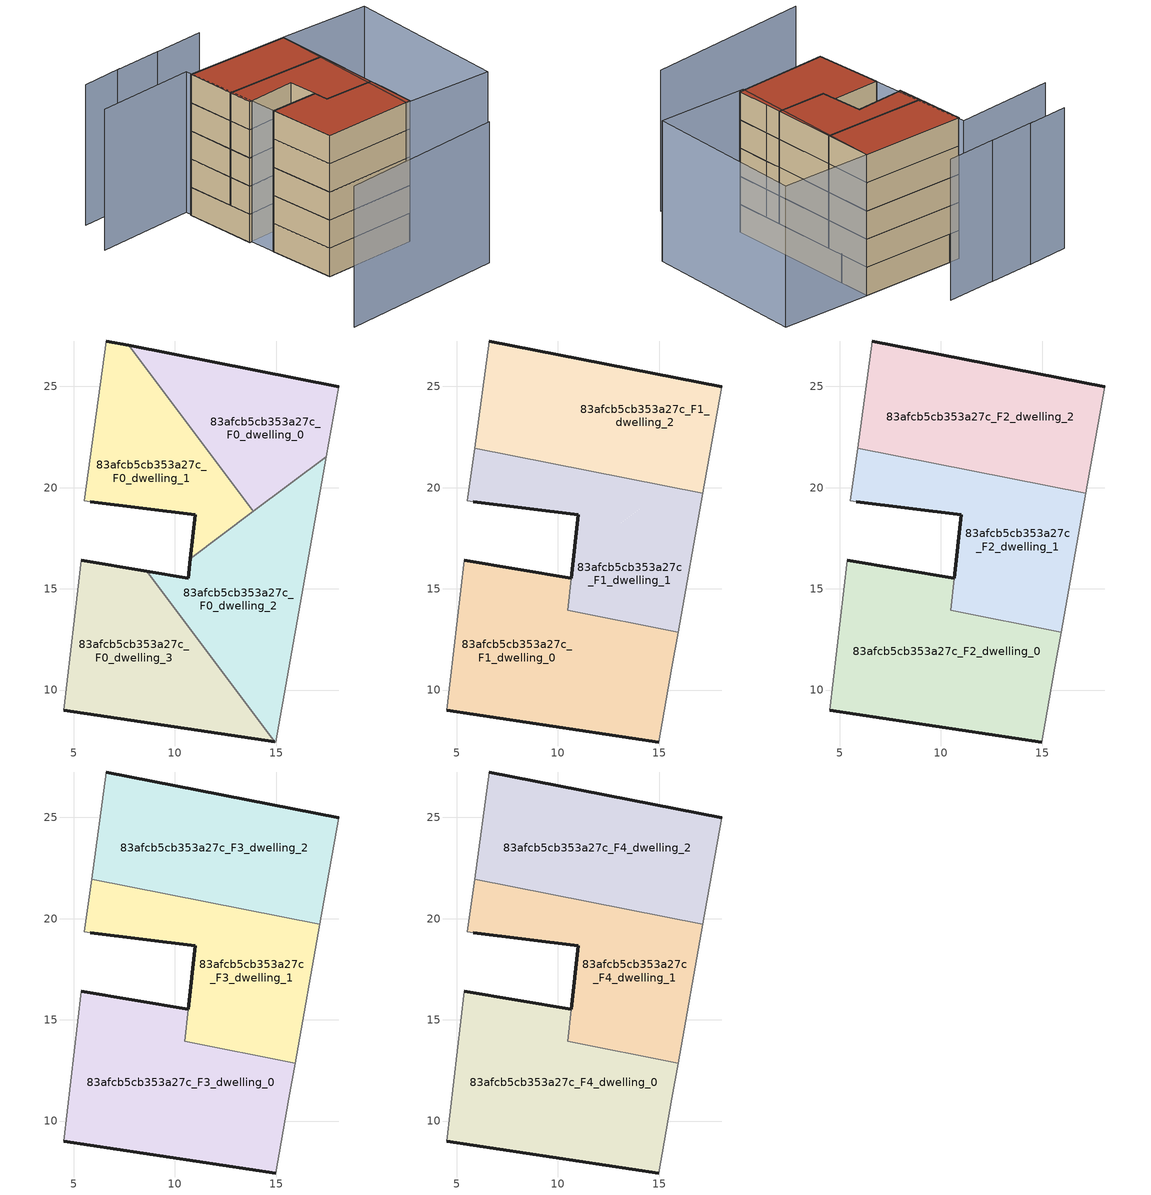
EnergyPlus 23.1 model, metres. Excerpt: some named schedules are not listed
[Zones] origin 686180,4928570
83afcb5cb353a27c_F0_dwelling_0
 floor ground (EU_floor_Construction): 17.47,21.52 18.09,25 7.73,27.03 13.88,18.83 z0
 wall outside (EU_wall_Construction): 7.73,27.03 18.09,25 z0:3
 wall adiabatic (EU_wall_Construction): 18.09,25 17.47,21.52 z0:3
 wall to 83afcb5cb353a27c_F0_dwelling_1 (EU_wall_Construction): 13.88,18.83 7.73,27.03 z0:3
 wall to 83afcb5cb353a27c_F0_dwelling_2 (EU_wall_Construction): 17.47,21.52 13.88,18.83 z0:3
83afcb5cb353a27c_F0_dwelling_1
 floor ground (EU_floor_Construction): 13.88,18.83 7.73,27.03 6.61,27.25 5.53,19.34 5.83,19.3 11.02,18.67 10.77,16.5 z0
 wall outside (EU_wall_Construction): 6.61,27.25 7.73,27.03 / 10.77,16.5 11.02,18.67 5.83,19.3 z0:3
 wall adiabatic (EU_wall_Construction): 5.83,19.3 5.53,19.34 6.61,27.25 z0:3
 wall to 83afcb5cb353a27c_F0_dwelling_2 (EU_wall_Construction): 13.88,18.82 10.77,16.5 z0:3
83afcb5cb353a27c_F0_dwelling_2
 floor ground (EU_floor_Construction): 14.98,7.43 17.47,21.52 10.77,16.5 10.66,15.51 8.62,15.86 14.93,7.44 z0
 wall outside (EU_wall_Construction): 8.62,15.86 10.66,15.51 10.77,16.5 z0:3
 wall adiabatic (EU_wall_Construction): 17.47,21.52 14.98,7.43 14.93,7.44 z0:3
 wall to 83afcb5cb353a27c_F0_dwelling_3 (EU_wall_Construction): 14.93,7.44 8.62,15.86 z0:3
83afcb5cb353a27c_F0_dwelling_3
 floor ground (EU_floor_Construction): 14.93,7.44 8.62,15.86 5.38,16.42 4.52,9 z0
 wall outside (EU_wall_Construction): 5.38,16.42 8.62,15.86 / 14.93,7.44 4.52,9 z0:3
 wall adiabatic (EU_wall_Construction): 4.52,9 5.38,16.42 z0:3
83afcb5cb353a27c_F1_dwelling_0
 floor to 83afcb5cb353a27c_F0_dwelling_2 (EU_floor_Construction): 14.98,7.43 15.94,12.86 10.48,13.93 10.66,15.51 8.62,15.86 14.93,7.44 z3
 floor to 83afcb5cb353a27c_F0_dwelling_3 (EU_floor_Construction): 14.93,7.44 8.62,15.86 5.38,16.42 4.52,9 z3
 wall outside (EU_wall_Construction): 5.38,16.42 10.66,15.51 / 14.98,7.43 4.52,9 z3:6
 wall adiabatic (EU_wall_Construction): 15.94,12.86 15.63,11.12 14.98,7.43 / 4.52,9 5.38,16.42 z3:6
 wall to 83afcb5cb353a27c_F1_dwelling_1 (EU_wall_Construction): 10.66,15.51 10.48,13.93 15.94,12.86 z3:6
83afcb5cb353a27c_F1_dwelling_1
 floor to 83afcb5cb353a27c_F0_dwelling_0 (EU_floor_Construction): 15.52,20.05 12.51,20.65 13.88,18.83 z3
 floor to 83afcb5cb353a27c_F0_dwelling_1 (EU_floor_Construction): 13.88,18.83 12.51,20.65 5.89,21.95 5.53,19.34 5.83,19.3 11.02,18.67 z3; 13.88,18.82 11.02,18.66 10.77,16.5 z3
 floor to 83afcb5cb353a27c_F0_dwelling_2 (EU_floor_Construction): 15.94,12.86 17.16,19.73 15.52,20.05 10.77,16.5 10.48,13.93 z3
 wall outside (EU_wall_Construction): 10.66,15.52 11.02,18.67 5.83,19.3 z3:6; 10.66,15.52,6 10.66,15.51,3 10.66,15.52,3
 wall adiabatic (EU_wall_Construction): 5.83,19.3 5.53,19.34 5.89,21.95 / 17.16,19.73 15.94,12.86 z3:6
 wall to 83afcb5cb353a27c_F1_dwelling_2 (EU_wall_Construction): 5.88,21.95 17.16,19.73 z3:6
83afcb5cb353a27c_F1_dwelling_2
 floor to 83afcb5cb353a27c_F0_dwelling_0 (EU_floor_Construction): 17.47,21.52 18.09,25 7.73,27.03 12.51,20.65 15.52,20.05 z3
 floor to 83afcb5cb353a27c_F0_dwelling_2 (EU_floor_Construction): 17.16,19.73 17.47,21.52 15.52,20.05 z3
 floor to 83afcb5cb353a27c_F0_dwelling_1 (EU_floor_Construction): 12.51,20.65 7.73,27.03 6.61,27.25 5.89,21.95 z3
 wall outside (EU_wall_Construction): 6.61,27.25 18.09,25 z3:6
 wall adiabatic (EU_wall_Construction): 5.89,21.95 6.61,27.25 / 18.09,25 17.16,19.73 z3:6
83afcb5cb353a27c_F2_dwelling_0
 floor to 83afcb5cb353a27c_F1_dwelling_0 (EU_floor_Construction): 14.98,7.43 15.63,11.12 15.94,12.86 10.48,13.93 10.66,15.51 5.38,16.42 4.52,9 z6
 wall outside (EU_wall_Construction): 5.38,16.42 10.66,15.51 / 14.98,7.43 4.52,9 z6:9
 wall adiabatic (EU_wall_Construction): 15.94,12.86 15.63,11.12 14.98,7.43 / 4.52,9 5.38,16.42 z6:9
 wall to 83afcb5cb353a27c_F2_dwelling_1 (EU_wall_Construction): 10.66,15.51 10.48,13.93 15.94,12.86 z6:9
83afcb5cb353a27c_F2_dwelling_1
 floor to 83afcb5cb353a27c_F1_dwelling_1 (EU_floor_Construction): 15.94,12.86 17.16,19.73 5.88,21.95 5.53,19.34 5.83,19.3 11.02,18.67 10.48,13.93 z6
 wall outside (EU_wall_Construction): 10.66,15.52 11.02,18.67 5.83,19.3 z6:9; 10.66,15.52,9 10.66,15.51,6 10.66,15.52,6
 wall adiabatic (EU_wall_Construction): 5.83,19.3 5.53,19.34 5.89,21.95 / 17.16,19.73 15.94,12.86 z6:9
 wall to 83afcb5cb353a27c_F2_dwelling_2 (EU_wall_Construction): 5.88,21.95 17.16,19.73 z6:9
83afcb5cb353a27c_F2_dwelling_2
 floor to 83afcb5cb353a27c_F1_dwelling_2 (EU_floor_Construction): 17.16,19.73 18.09,25 6.61,27.25 5.88,21.95 z6
 wall outside (EU_wall_Construction): 6.61,27.25 18.09,25 z6:9
 wall adiabatic (EU_wall_Construction): 5.89,21.95 6.61,27.25 / 18.09,25 17.16,19.73 z6:9
83afcb5cb353a27c_F3_dwelling_0
 floor to 83afcb5cb353a27c_F2_dwelling_0 (EU_floor_Construction): 14.98,7.43 15.63,11.12 15.94,12.86 10.48,13.93 10.66,15.51 5.38,16.42 4.52,9 z9
 wall outside (EU_wall_Construction): 5.38,16.42 10.66,15.51 / 14.98,7.43 4.52,9 z9:12
 wall adiabatic (EU_wall_Construction): 15.94,12.86 15.63,11.12 14.98,7.43 / 4.52,9 5.38,16.42 z9:12
 wall to 83afcb5cb353a27c_F3_dwelling_1 (EU_wall_Construction): 10.66,15.51 10.48,13.93 15.94,12.86 z9:12
83afcb5cb353a27c_F3_dwelling_1
 floor to 83afcb5cb353a27c_F2_dwelling_1 (EU_floor_Construction): 15.94,12.86 17.16,19.73 5.88,21.95 5.53,19.34 5.83,19.3 11.02,18.67 10.48,13.93 z9
 wall outside (EU_wall_Construction): 10.66,15.52 11.02,18.67 5.83,19.3 z9:12; 10.66,15.52,12 10.66,15.51,9 10.66,15.52,9
 wall adiabatic (EU_wall_Construction): 5.83,19.3 5.53,19.34 5.89,21.95 / 17.16,19.73 15.94,12.86 z9:12
 wall to 83afcb5cb353a27c_F3_dwelling_2 (EU_wall_Construction): 5.88,21.95 17.16,19.73 z9:12
83afcb5cb353a27c_F3_dwelling_2
 floor to 83afcb5cb353a27c_F2_dwelling_2 (EU_floor_Construction): 17.16,19.73 18.09,25 6.61,27.25 5.88,21.95 z9
 wall outside (EU_wall_Construction): 6.61,27.25 18.09,25 z9:12
 wall adiabatic (EU_wall_Construction): 5.89,21.95 6.61,27.25 / 18.09,25 17.16,19.73 z9:12
83afcb5cb353a27c_F4_dwelling_0
 floor to 83afcb5cb353a27c_F3_dwelling_0 (EU_floor_Construction): 14.98,7.43 15.63,11.12 15.94,12.86 10.48,13.93 10.66,15.51 5.38,16.42 4.52,9 z12
 wall outside (EU_wall_Construction): 5.38,16.42 10.66,15.51 / 14.98,7.43 4.52,9 z12:15
 wall adiabatic (EU_wall_Construction): 15.94,12.86 15.63,11.12 14.98,7.43 / 4.52,9 5.38,16.42 z12:15
 wall to 83afcb5cb353a27c_F4_dwelling_1 (EU_wall_Construction): 10.66,15.51 10.48,13.93 15.94,12.86 z12:15
 roof outside (EU_roof_Construction): 15.94,12.86 15.63,11.12 14.98,7.43 4.52,9 5.38,16.42 10.66,15.51 10.48,13.93 z15
83afcb5cb353a27c_F4_dwelling_1
 floor to 83afcb5cb353a27c_F3_dwelling_1 (EU_floor_Construction): 15.94,12.86 17.16,19.73 5.88,21.95 5.53,19.34 5.83,19.3 11.02,18.67 10.48,13.93 z12
 wall outside (EU_wall_Construction): 10.66,15.52 11.02,18.67 5.83,19.3 z12:15; 10.66,15.52,15 10.66,15.51,12 10.66,15.52,12
 wall adiabatic (EU_wall_Construction): 5.83,19.3 5.53,19.34 5.89,21.95 / 17.16,19.73 15.94,12.86 z12:15
 wall to 83afcb5cb353a27c_F4_dwelling_2 (EU_wall_Construction): 5.88,21.95 17.16,19.73 z12:15
 roof outside (EU_roof_Construction): 17.16,19.73 15.94,12.86 10.48,13.93 11.02,18.67 5.83,19.3 5.53,19.34 5.88,21.95 z15
83afcb5cb353a27c_F4_dwelling_2
 floor to 83afcb5cb353a27c_F3_dwelling_2 (EU_floor_Construction): 17.16,19.73 18.09,25 6.61,27.25 5.88,21.95 z12
 wall outside (EU_wall_Construction): 6.61,27.25 18.09,25 z12:15
 wall adiabatic (EU_wall_Construction): 5.89,21.95 6.61,27.25 / 18.09,25 17.16,19.73 z12:15
 roof outside (EU_roof_Construction): 18.09,25 17.16,19.73 5.89,21.95 6.61,27.25 z15
shading: -2.39,0.75 16.05,-1.23 / -4.12,29.28 6.82,27.95 / 6.82,27.95 4.52,9 / 14.01,31.91 8.41,32.62 / 8.42,32.67 3.14,33.33 / 3.4,33.34 -1.16,33.86 / 18.09,25 27.95,22.94 / 27.95,22.94 24.27,5.32 / 24.27,5.32 14.41,7.38 / 14.41,7.38 18.09,25 z0:15
[Building]
EU S2 Campaign: North Axis=0; Terrain=City; Solar Distribution=FullExterior
[Site:Location]
Bologna: Latitude=44.5; Longitude=11.25; Time Zone=1; Elevation=37
[SizingPeriod:WeatherFileDays]
AnnualSizingPeriod: Begin Month=1; Begin Day of Month=1; End Month=12; End Day of Month=31; Day of Week for Start Day=Monday; Use Weather File Daylight Saving Period=No; Use Weather File Rain and Snow Indicators=No
[MATERIAL]
EU_InternalMass_Material: Roughness=MediumRough; Thickness=0.1; Conductivity=1; Density=1800; Specific Heat=900; Thermal Absorptance=0.9; Solar Absorptance=0.7; Visible Absorptance=0.7
[MATERIAL:NOMASS] Roughness=MediumRough; Thermal Absorptance=0.9; Solar Absorptance=0.7; Visible Absorptance=0.7
Name | Thermal Resistance
EU_wall_NoMass | 0.905828
EU_roof_NoMass | 0.37593
EU_floor_NoMass | 0.67114
[CONSTRUCTION]
EU_wall_Construction: EU_wall_NoMass
EU_roof_Construction: EU_roof_NoMass
EU_floor_Construction: EU_floor_NoMass
EU_InternalMass_Construction: EU_InternalMass_Material
[ZONE] Type=1; Multiplier=1; Ceiling Height=autocalculate; Floor Area=autocalculate; Part of Total Floor Area=Yes
Name | Volume
83afcb5cb353a27c_F0_dwelling_0 | 124.967
83afcb5cb353a27c_F1_dwelling_0 | 210.149
83afcb5cb353a27c_F2_dwelling_0; 83afcb5cb353a27c_F3_dwelling_0; 83afcb5cb353a27c_F4_dwelling_0 | 210.147
83afcb5cb353a27c_F0_dwelling_1 | 124.991
83afcb5cb353a27c_F1_dwelling_1 | 161.248
83afcb5cb353a27c_F2_dwelling_1; 83afcb5cb353a27c_F3_dwelling_1; 83afcb5cb353a27c_F4_dwelling_1 | 161.262
83afcb5cb353a27c_F0_dwelling_2 | 153.573
83afcb5cb353a27c_F1_dwelling_2 | 185.685
83afcb5cb353a27c_F2_dwelling_2; 83afcb5cb353a27c_F3_dwelling_2; 83afcb5cb353a27c_F4_dwelling_2 | 185.691
83afcb5cb353a27c_F0_dwelling_3 | 153.557
[INTERNALMASS] Construction=EU_InternalMass_Construction
Name | Zone or ZoneList | Surface Area
83afcb5cb353a27c_F0_dwelling_0_EU_InternalMass | 83afcb5cb353a27c_F0_dwelling_0 | 41.6556
83afcb5cb353a27c_F0_dwelling_1_EU_InternalMass | 83afcb5cb353a27c_F0_dwelling_1 | 41.6638
83afcb5cb353a27c_F0_dwelling_2_EU_InternalMass | 83afcb5cb353a27c_F0_dwelling_2 | 51.1945
83afcb5cb353a27c_F0_dwelling_3_EU_InternalMass | 83afcb5cb353a27c_F0_dwelling_3 | 51.1844
83afcb5cb353a27c_F1_dwelling_0_EU_InternalMass | 83afcb5cb353a27c_F1_dwelling_0 | 70.0442
83afcb5cb353a27c_F1_dwelling_1_EU_InternalMass | 83afcb5cb353a27c_F1_dwelling_1 | 53.7585
83afcb5cb353a27c_F1_dwelling_2_EU_InternalMass | 83afcb5cb353a27c_F1_dwelling_2 | 61.8969
83afcb5cb353a27c_F2_dwelling_0_EU_InternalMass | 83afcb5cb353a27c_F2_dwelling_0 | 70.0442
83afcb5cb353a27c_F2_dwelling_1_EU_InternalMass | 83afcb5cb353a27c_F2_dwelling_1 | 53.7585
83afcb5cb353a27c_F2_dwelling_2_EU_InternalMass | 83afcb5cb353a27c_F2_dwelling_2 | 61.8969
83afcb5cb353a27c_F3_dwelling_0_EU_InternalMass | 83afcb5cb353a27c_F3_dwelling_0 | 70.0442
83afcb5cb353a27c_F3_dwelling_1_EU_InternalMass | 83afcb5cb353a27c_F3_dwelling_1 | 53.7585
83afcb5cb353a27c_F3_dwelling_2_EU_InternalMass | 83afcb5cb353a27c_F3_dwelling_2 | 61.8969
83afcb5cb353a27c_F4_dwelling_0_EU_InternalMass | 83afcb5cb353a27c_F4_dwelling_0 | 70.0442
83afcb5cb353a27c_F4_dwelling_1_EU_InternalMass | 83afcb5cb353a27c_F4_dwelling_1 | 53.7585
83afcb5cb353a27c_F4_dwelling_2_EU_InternalMass | 83afcb5cb353a27c_F4_dwelling_2 | 61.8969
[OTHEREQUIPMENT] Fuel Type=Electricity; Design Level Calculation Method=Watts/Area; Power per Zone Floor Area=1; Fraction Latent=0; Fraction Radiant=0; Fraction Lost=0; Carbon Dioxide Generation Rate=0; EndUse Subcategory=EU_Step8_InternalGains
Name | Zone or ZoneList or Space or SpaceList | Schedule
EU_Step8_InternalGain_83afcb5cb353a27c_F0_dwelling_0_f000 | 83afcb5cb353a27c_F0_dwelling_0 | EU_Step8_GainSchedule_83afcb5cb353a27c_F0_dwelling_0_f000
EU_Step8_InternalGain_83afcb5cb353a27c_F0_dwelling_1_f000 | 83afcb5cb353a27c_F0_dwelling_1 | EU_Step8_GainSchedule_83afcb5cb353a27c_F0_dwelling_1_f000
EU_Step8_InternalGain_83afcb5cb353a27c_F0_dwelling_2_f000 | 83afcb5cb353a27c_F0_dwelling_2 | EU_Step8_GainSchedule_83afcb5cb353a27c_F0_dwelling_2_f000
EU_Step8_InternalGain_83afcb5cb353a27c_F0_dwelling_3_f000 | 83afcb5cb353a27c_F0_dwelling_3 | EU_Step8_GainSchedule_83afcb5cb353a27c_F0_dwelling_3_f000
EU_Step8_InternalGain_83afcb5cb353a27c_F1_dwelling_0_f000 | 83afcb5cb353a27c_F1_dwelling_0 | EU_Step8_GainSchedule_83afcb5cb353a27c_F1_dwelling_0_f000
EU_Step8_InternalGain_83afcb5cb353a27c_F1_dwelling_1_f000 | 83afcb5cb353a27c_F1_dwelling_1 | EU_Step8_GainSchedule_83afcb5cb353a27c_F1_dwelling_1_f000
EU_Step8_InternalGain_83afcb5cb353a27c_F1_dwelling_2_f000 | 83afcb5cb353a27c_F1_dwelling_2 | EU_Step8_GainSchedule_83afcb5cb353a27c_F1_dwelling_2_f000
EU_Step8_InternalGain_83afcb5cb353a27c_F2_dwelling_0_f000 | 83afcb5cb353a27c_F2_dwelling_0 | EU_Step8_GainSchedule_83afcb5cb353a27c_F2_dwelling_0_f000
EU_Step8_InternalGain_83afcb5cb353a27c_F2_dwelling_1_f000 | 83afcb5cb353a27c_F2_dwelling_1 | EU_Step8_GainSchedule_83afcb5cb353a27c_F2_dwelling_1_f000
EU_Step8_InternalGain_83afcb5cb353a27c_F2_dwelling_2_f000 | 83afcb5cb353a27c_F2_dwelling_2 | EU_Step8_GainSchedule_83afcb5cb353a27c_F2_dwelling_2_f000
EU_Step8_InternalGain_83afcb5cb353a27c_F3_dwelling_0_f000 | 83afcb5cb353a27c_F3_dwelling_0 | EU_Step8_GainSchedule_83afcb5cb353a27c_F3_dwelling_0_f000
EU_Step8_InternalGain_83afcb5cb353a27c_F3_dwelling_1_f000 | 83afcb5cb353a27c_F3_dwelling_1 | EU_Step8_GainSchedule_83afcb5cb353a27c_F3_dwelling_1_f000
EU_Step8_InternalGain_83afcb5cb353a27c_F3_dwelling_2_f000 | 83afcb5cb353a27c_F3_dwelling_2 | EU_Step8_GainSchedule_83afcb5cb353a27c_F3_dwelling_2_f000
EU_Step8_InternalGain_83afcb5cb353a27c_F4_dwelling_0_f000 | 83afcb5cb353a27c_F4_dwelling_0 | EU_Step8_GainSchedule_83afcb5cb353a27c_F4_dwelling_0_f000
EU_Step8_InternalGain_83afcb5cb353a27c_F4_dwelling_1_f000 | 83afcb5cb353a27c_F4_dwelling_1 | EU_Step8_GainSchedule_83afcb5cb353a27c_F4_dwelling_1_f000
EU_Step8_InternalGain_83afcb5cb353a27c_F4_dwelling_2_f000 | 83afcb5cb353a27c_F4_dwelling_2 | EU_Step8_GainSchedule_83afcb5cb353a27c_F4_dwelling_2_f000
[ZONEVENTILATION:DESIGNFLOWRATE] Schedule=EU_AlwaysOn; Design Flow Rate Calculation Method=AirChanges/Hour; Air Changes per Hour=0.73129; Ventilation Type=Natural; Fan Pressure Rise=0; Fan Total Efficiency=1; Constant Term Coefficient=1; Temperature Term Coefficient=0; Velocity Term Coefficient=0; Velocity Squared Term Coefficient=0; Minimum Indoor Temperature=-100; Maximum Indoor Temperature=100; Delta Temperature=-100; Minimum Outdoor Temperature=-100; Maximum Outdoor Temperature=100; Maximum Wind Speed=40
Name | Zone or ZoneList or Space or SpaceList
EU_ConstantAir_83afcb5cb353a27c_F0_dwelling_0 | 83afcb5cb353a27c_F0_dwelling_0
EU_ConstantAir_83afcb5cb353a27c_F0_dwelling_1 | 83afcb5cb353a27c_F0_dwelling_1
EU_ConstantAir_83afcb5cb353a27c_F0_dwelling_2 | 83afcb5cb353a27c_F0_dwelling_2
EU_ConstantAir_83afcb5cb353a27c_F0_dwelling_3 | 83afcb5cb353a27c_F0_dwelling_3
EU_ConstantAir_83afcb5cb353a27c_F1_dwelling_0 | 83afcb5cb353a27c_F1_dwelling_0
EU_ConstantAir_83afcb5cb353a27c_F1_dwelling_1 | 83afcb5cb353a27c_F1_dwelling_1
EU_ConstantAir_83afcb5cb353a27c_F1_dwelling_2 | 83afcb5cb353a27c_F1_dwelling_2
EU_ConstantAir_83afcb5cb353a27c_F2_dwelling_0 | 83afcb5cb353a27c_F2_dwelling_0
EU_ConstantAir_83afcb5cb353a27c_F2_dwelling_1 | 83afcb5cb353a27c_F2_dwelling_1
EU_ConstantAir_83afcb5cb353a27c_F2_dwelling_2 | 83afcb5cb353a27c_F2_dwelling_2
EU_ConstantAir_83afcb5cb353a27c_F3_dwelling_0 | 83afcb5cb353a27c_F3_dwelling_0
EU_ConstantAir_83afcb5cb353a27c_F3_dwelling_1 | 83afcb5cb353a27c_F3_dwelling_1
EU_ConstantAir_83afcb5cb353a27c_F3_dwelling_2 | 83afcb5cb353a27c_F3_dwelling_2
EU_ConstantAir_83afcb5cb353a27c_F4_dwelling_0 | 83afcb5cb353a27c_F4_dwelling_0
EU_ConstantAir_83afcb5cb353a27c_F4_dwelling_1 | 83afcb5cb353a27c_F4_dwelling_1
EU_ConstantAir_83afcb5cb353a27c_F4_dwelling_2 | 83afcb5cb353a27c_F4_dwelling_2
[HVACTEMPLATE:THERMOSTAT] Constant Heating Setpoint=20; Constant Cooling Setpoint=50
EU_HeatOnly_83afcb5cb353a27c_F0_dwelling_0; EU_HeatOnly_83afcb5cb353a27c_F0_dwelling_1; EU_HeatOnly_83afcb5cb353a27c_F0_dwelling_2; EU_HeatOnly_83afcb5cb353a27c_F0_dwelling_3; EU_HeatOnly_83afcb5cb353a27c_F1_dwelling_0; EU_HeatOnly_83afcb5cb353a27c_F1_dwelling_1; EU_HeatOnly_83afcb5cb353a27c_F1_dwelling_2; EU_HeatOnly_83afcb5cb353a27c_F2_dwelling_0; EU_HeatOnly_83afcb5cb353a27c_F2_dwelling_1; EU_HeatOnly_83afcb5cb353a27c_F2_dwelling_2; EU_HeatOnly_83afcb5cb353a27c_F3_dwelling_0; EU_HeatOnly_83afcb5cb353a27c_F3_dwelling_1; EU_HeatOnly_83afcb5cb353a27c_F3_dwelling_2; EU_HeatOnly_83afcb5cb353a27c_F4_dwelling_0; EU_HeatOnly_83afcb5cb353a27c_F4_dwelling_1; EU_HeatOnly_83afcb5cb353a27c_F4_dwelling_2
[HVACTEMPLATE:ZONE:IDEALLOADSAIRSYSTEM] System Availability Schedule=EU_AlwaysOn; Maximum Heating Supply Air Temperature=50; Minimum Cooling Supply Air Temperature=13; Maximum Heating Supply Air Humidity Ratio=0.0156; Minimum Cooling Supply Air Humidity Ratio=0.0077; Heating Limit=NoLimit; Cooling Limit=NoLimit; Heating Availability Schedule=EU_AlwaysOn; Cooling Availability Schedule=EU_CoolingOff; Dehumidification Control Type=ConstantSensibleHeatRatio; Cooling Sensible Heat Ratio=0.7; Dehumidification Setpoint=60; Humidification Control Type=None; Humidification Setpoint=30; Outdoor Air Method=None; Outdoor Air Flow Rate per Person=0.00944; Outdoor Air Flow Rate per Zone Floor Area=0; Outdoor Air Flow Rate per Zone=0; Demand Controlled Ventilation Type=None; Outdoor Air Economizer Type=NoEconomizer; Heat Recovery Type=None; Sensible Heat Recovery Effectiveness=0.7; Latent Heat Recovery Effectiveness=0.65
Name | Template Thermostat
83afcb5cb353a27c_F0_dwelling_0 | EU_HeatOnly_83afcb5cb353a27c_F0_dwelling_0
83afcb5cb353a27c_F0_dwelling_1 | EU_HeatOnly_83afcb5cb353a27c_F0_dwelling_1
83afcb5cb353a27c_F0_dwelling_2 | EU_HeatOnly_83afcb5cb353a27c_F0_dwelling_2
83afcb5cb353a27c_F0_dwelling_3 | EU_HeatOnly_83afcb5cb353a27c_F0_dwelling_3
83afcb5cb353a27c_F1_dwelling_0 | EU_HeatOnly_83afcb5cb353a27c_F1_dwelling_0
83afcb5cb353a27c_F1_dwelling_1 | EU_HeatOnly_83afcb5cb353a27c_F1_dwelling_1
83afcb5cb353a27c_F1_dwelling_2 | EU_HeatOnly_83afcb5cb353a27c_F1_dwelling_2
83afcb5cb353a27c_F2_dwelling_0 | EU_HeatOnly_83afcb5cb353a27c_F2_dwelling_0
